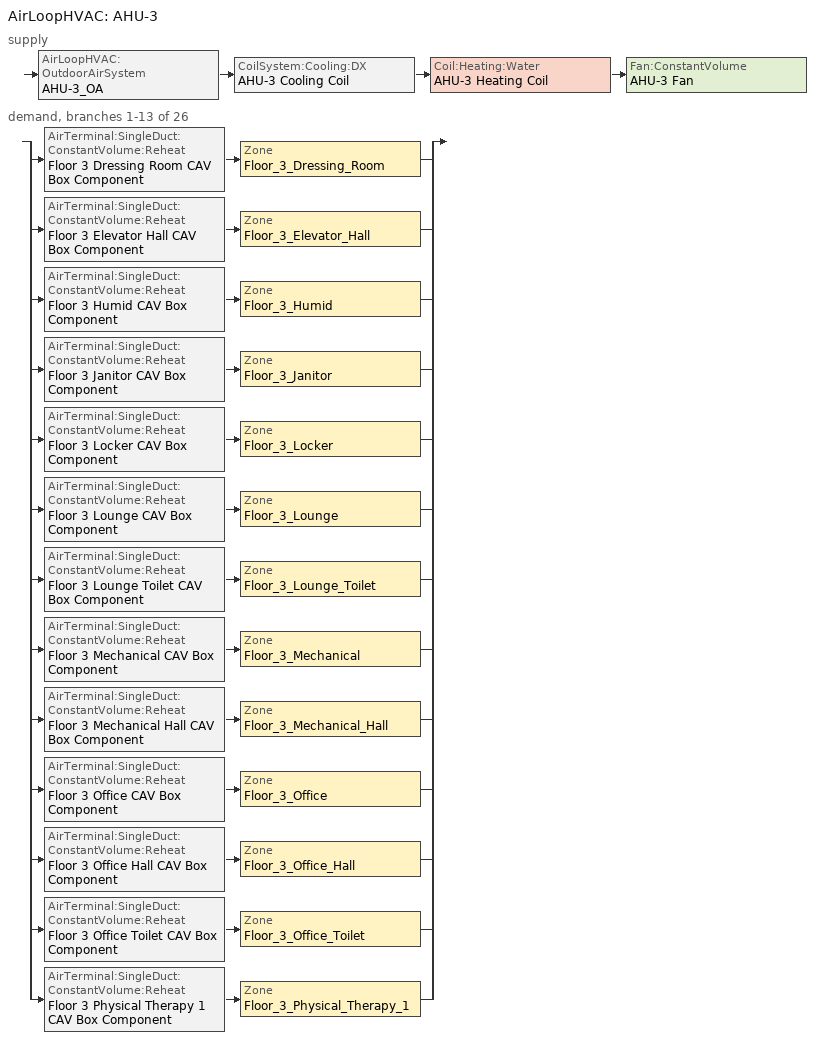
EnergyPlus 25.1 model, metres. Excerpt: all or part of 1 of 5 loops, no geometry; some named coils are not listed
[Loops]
AirLoopHVAC 'AHU-3'
 supply: AirLoopHVAC:OutdoorAirSystem 'AHU-3_OA' > CoilSystem:Cooling:DX 'AHU-3 Cooling Coil' > Coil:Heating:Water 'AHU-3 Heating Coil' > Fan:ConstantVolume 'AHU-3 Fan'
 demand, branches 1-13 of 26: split
  | AirTerminal:SingleDuct:ConstantVolume:Reheat 'Floor 3 Dressing Room CAV Box Component' > Zone 'Floor_3_Dressing_Room'
  | AirTerminal:SingleDuct:ConstantVolume:Reheat 'Floor 3 Elevator Hall CAV Box Component' > Zone 'Floor_3_Elevator_Hall'
  | AirTerminal:SingleDuct:ConstantVolume:Reheat 'Floor 3 Humid CAV Box Component' > Zone 'Floor_3_Humid'
  | AirTerminal:SingleDuct:ConstantVolume:Reheat 'Floor 3 Janitor CAV Box Component' > Zone 'Floor_3_Janitor'
  | AirTerminal:SingleDuct:ConstantVolume:Reheat 'Floor 3 Locker CAV Box Component' > Zone 'Floor_3_Locker'
  | AirTerminal:SingleDuct:ConstantVolume:Reheat 'Floor 3 Lounge CAV Box Component' > Zone 'Floor_3_Lounge'
  | AirTerminal:SingleDuct:ConstantVolume:Reheat 'Floor 3 Lounge Toilet CAV Box Component' > Zone 'Floor_3_Lounge_Toilet'
  | AirTerminal:SingleDuct:ConstantVolume:Reheat 'Floor 3 Mechanical CAV Box Component' > Zone 'Floor_3_Mechanical'
  | AirTerminal:SingleDuct:ConstantVolume:Reheat 'Floor 3 Mechanical Hall CAV Box Component' > Zone 'Floor_3_Mechanical_Hall'
  | AirTerminal:SingleDuct:ConstantVolume:Reheat 'Floor 3 Office CAV Box Component' > Zone 'Floor_3_Office'
  | AirTerminal:SingleDuct:ConstantVolume:Reheat 'Floor 3 Office Hall CAV Box Component' > Zone 'Floor_3_Office_Hall'
  | AirTerminal:SingleDuct:ConstantVolume:Reheat 'Floor 3 Office Toilet CAV Box Component' > Zone 'Floor_3_Office_Toilet'
  | AirTerminal:SingleDuct:ConstantVolume:Reheat 'Floor 3 Physical Therapy 1 CAV Box Component' > Zone 'Floor_3_Physical_Therapy_1'
[DesignSpecification:OutdoorAir] Outdoor Air Method=Maximum; Outdoor Air Flow per Zone {m3/s}=0; Outdoor Air Flow Air Changes per Hour {1/hr}=0
Name | Outdoor Air Flow per Person {m3/s-person} | Outdoor Air Flow per Zone Floor Area {m3/s-m2} | Outdoor Air Schedule
DSOA_Floor_3_Treatment; DSOA_Floor_3_Physical_Therapy_1; DSOA_Floor_3_Physical_Therapy_2 | 0.000157316 | 0.00169333 | OutpatientHealthHVACAvail
DSOA_Floor_3_Dressing_Room; DSOA_Floor_3_Humid; DSOA_Floor_3_Office; DSOA_Floor_3_Work | 7.07921e-05 | 0.000762 | OutpatientOfficeHVACAvail
DSOA_Floor_3_Mechanical; DSOA_Floor_3_Elevator_Hall; DSOA_Floor_3_Mechanical_Hall; DSOA_Floor_3_Office_Hall; DSOA_Floor_3_Physical_Therapy_Toilet; DSOA_Floor_3_Locker; DSOA_Floor_3_Lounge; DSOA_Floor_3_Janitor; DSOA_Floor_3_Storage_1; DSOA_Floor_3_Storage_2; DSOA_Floor_3_Undeveloped_1; DSOA_Floor_3_Undeveloped_2; DSOA_Floor_3_Utility; DSOA_NE_Stair; DSOA_NW_Stair; DSOA_SW_Stair | 7.07921e-05 | 0.000762 | OutpatientHealthHVACAvail
DSOA_Floor_3_Lounge_Toilet; DSOA_Floor_3_Office_Toilet; DSOA_NW_Elevator | 0 | 0 | OutpatientHealthHVACAvail
[DesignSpecification:ZoneAirDistribution]
CAV_Zone_AirDistribution: Zone Air Distribution Effectiveness in Cooling Mode=1; Zone Air Distribution Effectiveness in Heating Mode=1; Minimum Zone Ventilation Efficiency=0.6
[Sizing:Zone] Zone Cooling Design Supply Air Temperature Input Method=TemperatureDifference; Zone Cooling Design Supply Air Temperature {C}=12.8; Zone Cooling Design Supply Air Temperature Difference {deltaC}=8.33333; Zone Heating Design Supply Air Temperature Input Method=TemperatureDifference; Zone Heating Design Supply Air Temperature {C}=40; Zone Heating Design Supply Air Temperature Difference {deltaC}=13.8889; Zone Cooling Design Supply Air Humidity Ratio {kgWater/kgDryAir}=0.0085; Zone Heating Design Supply Air Humidity Ratio {kgWater/kgDryAir}=0.008; Cooling Design Air Flow Rate {m3/s}=0; Cooling Minimum Air Flow Fraction=0; Heating Design Air Flow Method=DesignDay; Heating Design Air Flow Rate {m3/s}=0; Design Specification Zone Air Distribution Object=CAV_Zone_AirDistribution; Zone Load Sizing Method=Sensible Load Only No Latent Load; Zone Latent Cooling Design Supply Air Humidity Ratio Input Method=HumidityRatioDifference; Zone Cooling Design Supply Air Humidity Ratio Difference {kgWater/kgDryAir}=0.005; Zone Latent Heating Design Supply Air Humidity Ratio Input Method=HumidityRatioDifference; Zone Humidification Design Supply Air Humidity Ratio Difference {kgWater/kgDryAir}=0.005
Name | Design Specification Outdoor Air Object | Cooling Design Air Flow Method | Cooling Minimum Air Flow per Zone Floor Area {m3/s-m2}
Floor_3_Dressing_Room | DSOA_Floor_3_Dressing_Room | DesignDay
Floor_3_Elevator_Hall | DSOA_Floor_3_Elevator_Hall | DesignDay
Floor_3_Humid | DSOA_Floor_3_Humid | DesignDay
Floor_3_Janitor | DSOA_Floor_3_Janitor | DesignDay
Floor_3_Locker | DSOA_Floor_3_Locker | DesignDay
Floor_3_Lounge | DSOA_Floor_3_Lounge | DesignDay
Floor_3_Lounge_Toilet | DSOA_Floor_3_Lounge_Toilet | DesignDayWithLimit | 0
Floor_3_Mechanical | DSOA_Floor_3_Mechanical | DesignDay
Floor_3_Mechanical_Hall | DSOA_Floor_3_Mechanical_Hall | DesignDay
Floor_3_Office | DSOA_Floor_3_Office | DesignDay
Floor_3_Office_Hall | DSOA_Floor_3_Office_Hall | DesignDay
Floor_3_Office_Toilet | DSOA_Floor_3_Office_Toilet | DesignDayWithLimit | 0
Floor_3_Physical_Therapy_1 | DSOA_Floor_3_Physical_Therapy_1 | DesignDayWithLimit | 0.00507968
[Sizing:System]
AHU-3: Type of Load to Size On=Sensible; Design Outdoor Air Flow Rate {m3/s}=autosize; Central Heating Maximum System Air Flow Ratio=1; Preheat Design Temperature {C}=7; Preheat Design Humidity Ratio {kgWater/kgDryAir}=0.008; Precool Design Temperature {C}=12.8; Precool Design Humidity Ratio {kgWater/kgDryAir}=0.008; Central Cooling Design Supply Air Temperature {C}=12.8; Central Heating Design Supply Air Temperature {C}=-15; Type of Zone Sum to Use=Coincident; 100% Outdoor Air in Cooling=No; 100% Outdoor Air in Heating=No; Central Cooling Design Supply Air Humidity Ratio {kgWater/kgDryAir}=0.0078; Central Heating Design Supply Air Humidity Ratio {kgWater/kgDryAir}=0.0078; Cooling Supply Air Flow Rate Method=DesignDay; Cooling Supply Air Flow Rate {m3/s}=0; Heating Supply Air Flow Rate Method=DesignDay; Heating Supply Air Flow Rate {m3/s}=0; System Outdoor Air Method=ZoneSum; Cooling Design Capacity Method=CoolingDesignCapacity; Cooling Design Capacity {W}=autosize; Heating Design Capacity Method=HeatingDesignCapacity; Heating Design Capacity {W}=autosize
[AirTerminal:SingleDuct:ConstantVolume:Reheat] Availability Schedule=Always On Discrete; Maximum Air Flow Rate {m3/s}=autosize; Maximum Hot Water or Steam Flow Rate {m3/s}=autosize; Minimum Hot Water or Steam Flow Rate {m3/s}=0; Convergence Tolerance=0.001; Maximum Reheat Air Temperature {C}=35
Name | Reheat Coil
Floor 3 Dressing Room CAV Box Component | Floor 3 Dressing Room CAV Box Reheat Coil
Floor 3 Elevator Hall CAV Box Component | Floor 3 Elevator Hall CAV Box Reheat Coil
Floor 3 Humid CAV Box Component | Floor 3 Humid CAV Box Reheat Coil
Floor 3 Janitor CAV Box Component | Floor 3 Janitor CAV Box Reheat Coil
Floor 3 Locker CAV Box Component | Floor 3 Locker CAV Box Reheat Coil
Floor 3 Lounge CAV Box Component | Floor 3 Lounge CAV Box Reheat Coil
Floor 3 Lounge Toilet CAV Box Component | Floor 3 Lounge Toilet CAV Box Reheat Coil
Floor 3 Mechanical CAV Box Component | Floor 3 Mechanical CAV Box Reheat Coil
Floor 3 Mechanical Hall CAV Box Component | Floor 3 Mechanical Hall CAV Box Reheat Coil
Floor 3 Office CAV Box Component | Floor 3 Office CAV Box Reheat Coil
Floor 3 Office Hall CAV Box Component | Floor 3 Office Hall CAV Box Reheat Coil
Floor 3 Office Toilet CAV Box Component | Floor 3 Office Toilet CAV Box Reheat Coil
Floor 3 Physical Therapy 1 CAV Box Component | Floor 3 Physical Therapy 1 CAV Box Reheat Coil
[Zone equipment]
Floor_3_Dressing_Room: Floor 3 Dressing Room CAV Box Component
Floor_3_Elevator_Hall: Floor 3 Elevator Hall CAV Box Component
Floor_3_Humid: Floor 3 Humid CAV Box Component
Floor_3_Janitor: Floor 3 Janitor CAV Box Component
Floor_3_Locker: Floor 3 Locker CAV Box Component
Floor_3_Lounge: Floor 3 Lounge CAV Box Component
Floor_3_Lounge_Toilet: Floor 3 Lounge Toilet Exhaust Fan, Floor 3 Lounge Toilet CAV Box Component
Floor_3_Mechanical: Floor 3 Mechanical CAV Box Component
Floor_3_Mechanical_Hall: Floor 3 Mechanical Hall CAV Box Component
Floor_3_Office: Floor 3 Office CAV Box Component
Floor_3_Office_Hall: Floor 3 Office Hall CAV Box Component
Floor_3_Office_Toilet: Floor 3 Office Toilet Exhaust Fan, Floor 3 Office Toilet CAV Box Component
Floor_3_Physical_Therapy_1: Floor 3 Physical Therapy 1 CAV Box Component
[Fan:ConstantVolume]
AHU-3 Fan: Availability Schedule=OutpatientHealthHVACAvail; Fan Total Efficiency=0.57; Pressure Rise {Pa}=918.4; Maximum Flow Rate {m3/s}=autosize; Motor Efficiency=0.88; Motor In Airstream Fraction=1
[Fan:ZoneExhaust] Availability Schedule=OutpatientHealthHVACAvail; Fan Total Efficiency=0.31; Pressure Rise {Pa}=249.1; Balanced Exhaust Fraction Schedule=Always On Discrete
Name | Maximum Flow Rate {m3/s}
Floor 3 Lounge Toilet Exhaust Fan | 0.151014
Floor 3 Office Toilet Exhaust Fan | 0.0424726
[Coil:Cooling:DX:TwoSpeed]
AHU-3 Cooling Coil: Availability Schedule=Always On Discrete; High Speed Gross Rated Total Cooling Capacity {W}=AUTOSIZE; High Speed Rated Sensible Heat Ratio=AUTOSIZE; High Speed Gross Rated Cooling COP {W/W}=3.3; High Speed Rated Air Flow Rate {m3/s}=AUTOSIZE; Total Cooling Capacity Function of Temperature Curve=LgDX_OpHC_CapFT; Total Cooling Capacity Function of Flow Fraction Curve=LgDX_OpHC_CapFF; Energy Input Ratio Function of Temperature Curve=LgDX_OpHC_EIRFT; Energy Input Ratio Function of Flow Fraction Curve=LgDX_OpHC_EIRFF; Part Load Fraction Correlation Curve=LgDX_OpHC_PLR; Low Speed Gross Rated Total Cooling Capacity {W}=AUTOSIZE; Low Speed Gross Rated Sensible Heat Ratio=AUTOSIZE; Low Speed Gross Rated Cooling COP {W/W}=3.3; Low Speed Rated Air Flow Rate {m3/s}=AUTOSIZE; Low Speed Total Cooling Capacity Function of Temperature Curve=LgDX_OpHC_CapFT; Low Speed Energy Input Ratio Function of Temperature Curve=LgDX_OpHC_EIRFT
[Coil:Heating:Water]
AHU-3 Heating Coil: Availability Schedule=Always On Discrete; U-Factor Times Area Value {W/K}=AUTOSIZE; Maximum Water Flow Rate {m3/s}=AUTOSIZE; Performance Input Method=UFactorTimesAreaAndDesignWaterFlowRate; Rated Capacity {W}=AUTOSIZE; Rated Inlet Water Temperature {C}=71.1111; Rated Inlet Air Temperature {C}=16.6; Rated Outlet Water Temperature {C}=48.8889; Rated Outlet Air Temperature {C}=32.2
[CoilSystem:Cooling:DX]
AHU-3 Cooling Coil: Availability Schedule=Always On Discrete; Cooling Coil=AHU-3 Cooling Coil
[HeatExchanger:AirToAir:SensibleAndLatent]
AHU-3 HtRcvry: Availability Schedule=Always Off Discrete; Nominal Supply Air Flow Rate {m3/s}=autosize; Sensible Effectiveness at 100% Heating Air Flow=0.6; Latent Effectiveness at 100% Heating Air Flow=0; Sensible Effectiveness at 100% Cooling Air Flow=0.6; Latent Effectiveness at 100% Cooling Air Flow=0; Nominal Electric Power {W}=0; Supply Air Outlet Temperature Control=No; Heat Exchanger Type=Plate; Frost Control Type=None; Threshold Temperature {C}=1.7; Economizer Lockout=Yes; Sensible Effectiveness of Heating Air Flow Curve=CAV_3 HtRcvry_1; Sensible Effectiveness of Cooling Air Flow Curve=CAV_3 HtRcvry_3
[Controller:WaterCoil]
AHU-3_HeatC_Controller: Control Variable=Temperature; Action=NORMAL; Actuator Variable=FLOW; Controller Convergence Tolerance {deltaC}=0.0001; Maximum Actuated Flow {m3/s}=AUTOSIZE; Minimum Actuated Flow {m3/s}=0
[Controller:OutdoorAir]
AHU-3_OA_Controller: Minimum Outdoor Air Flow Rate {m3/s}=0; Maximum Outdoor Air Flow Rate {m3/s}=AUTOSIZE; Economizer Control Type=NoEconomizer; Economizer Control Action Type=ModulateFlow; Economizer Maximum Limit Dry-Bulb Temperature {C}=23.8889; Economizer Maximum Limit Enthalpy {J/kg}=64000; Lockout Type=LockoutWithHeating; Minimum Limit Type=FixedMinimum; Minimum Outdoor Air Schedule=OutpatientHealthHVACAvail; Maximum Fraction of Outdoor Air Schedule=OutpatientHealthHVACAvail; Mechanical Ventilation Controller=AHU-3_DCV
[Controller:MechanicalVentilation]
AHU-3_DCV: Availability Schedule=OutpatientHealthHVACAvail; Demand Controlled Ventilation=Yes; System Outdoor Air Method=ZoneSum; Zone or ZoneList 1=Floor_3_Dressing_Room; Design Specification Outdoor Air Object Name 1=DSOA_Floor_3_Dressing_Room; Zone or ZoneList 2=Floor_3_Elevator_Hall; Design Specification Outdoor Air Object Name 2=DSOA_Floor_3_Elevator_Hall; Zone or ZoneList 3=Floor_3_Humid; Design Specification Outdoor Air Object Name 3=DSOA_Floor_3_Humid; Zone or ZoneList 4=Floor_3_Janitor; Design Specification Outdoor Air Object Name 4=DSOA_Floor_3_Janitor; Zone or ZoneList 5=Floor_3_Locker; Design Specification Outdoor Air Object Name 5=DSOA_Floor_3_Locker; Zone or ZoneList 6=Floor_3_Lounge; Design Specification Outdoor Air Object Name 6=DSOA_Floor_3_Lounge; Zone or ZoneList 7=Floor_3_Lounge_Toilet; Design Specification Outdoor Air Object Name 7=DSOA_Floor_3_Lounge_Toilet; Zone or ZoneList 8=Floor_3_Mechanical; Design Specification Outdoor Air Object Name 8=DSOA_Floor_3_Mechanical; Zone or ZoneList 9=Floor_3_Mechanical_Hall; Design Specification Outdoor Air Object Name 9=DSOA_Floor_3_Mechanical_Hall; Zone or ZoneList 10=Floor_3_Office; Design Specification Outdoor Air Object Name 10=DSOA_Floor_3_Office; Zone or ZoneList 11=Floor_3_Office_Hall; Design Specification Outdoor Air Object Name 11=DSOA_Floor_3_Office_Hall; Zone or ZoneList 12=Floor_3_Office_Toilet; Design Specification Outdoor Air Object Name 12=DSOA_Floor_3_Office_Toilet; Zone or ZoneList 13=Floor_3_Physical_Therapy_1; Design Specification Outdoor Air Object Name 13=DSOA_Floor_3_Physical_Therapy_1; Zone or ZoneList 14=Floor_3_Physical_Therapy_2; Design Specification Outdoor Air Object Name 14=DSOA_Floor_3_Physical_Therapy_2; Zone or ZoneList 15=Floor_3_Physical_Therapy_Toilet; Design Specification Outdoor Air Object Name 15=DSOA_Floor_3_Physical_Therapy_Toilet; Zone or ZoneList 16=Floor_3_Storage_1; Design Specification Outdoor Air Object Name 16=DSOA_Floor_3_Storage_1; Zone or ZoneList 17=Floor_3_Storage_2; Design Specification Outdoor Air Object Name 17=DSOA_Floor_3_Storage_2; Zone or ZoneList 18=Floor_3_Treatment; Design Specification Outdoor Air Object Name 18=DSOA_Floor_3_Treatment; Zone or ZoneList 19=Floor_3_Undeveloped_1; Design Specification Outdoor Air Object Name 19=DSOA_Floor_3_Undeveloped_1; Zone or ZoneList 20=Floor_3_Undeveloped_2; Design Specification Outdoor Air Object Name 20=DSOA_Floor_3_Undeveloped_2; Zone or ZoneList 21=Floor_3_Utility; Design Specification Outdoor Air Object Name 21=DSOA_Floor_3_Utility; Zone or ZoneList 22=Floor_3_Work; Design Specification Outdoor Air Object Name 22=DSOA_Floor_3_Work; Zone or ZoneList 23=NE_Stair; Design Specification Outdoor Air Object Name 23=DSOA_NE_Stair; Zone or ZoneList 24=NW_Elevator; Design Specification Outdoor Air Object Name 24=DSOA_NW_Elevator; Zone or ZoneList 25=NW_Stair; Design Specification Outdoor Air Object Name 25=DSOA_NW_Stair; Zone or ZoneList 26=SW_Stair; Design Specification Outdoor Air Object Name 26=DSOA_SW_Stair
[AirLoopHVAC]
AHU-3: Design Supply Air Flow Rate {m3/s}=AUTOSIZE
[SetpointManager:MixedAir] Control Variable=Temperature
Name | Setpoint Node or NodeList
AHU-3_CoolC SAT Manager | AHU-3_CoolC-AHU-3_HeatCNode
AHU-3_OAMixed Air Temp Manager | AHU-3_OA-AHU-3_CoolCNode
AHU-3_HtRcvry OA Outlet Node Air Temp Manager | AHU-3_HtRcvry OA Outlet Node
[SetpointManager:Warmest]
AHU-3 Supply Air Temperature Manager: Control Variable=Temperature; HVAC Air Loop=AHU-3; Minimum Setpoint Temperature {C}=12.8; Maximum Setpoint Temperature {C}=21.1111; Strategy=MaximumTemperature; Setpoint Node or NodeList=AHU-3 Supply Equipment Outlet Node
[Schedule:Day:Hourly]
OutpatientHealthHVACAvailWD: 0, 0, 0, 0, 0, 0, 1, 1, 1, 1, 1, 1, 1, 1, 1, 1, 1, 1, 1, 1, 1, 1, 0, 0
OutpatientHealthHVACAvailSat: 0, 0, 0, 0, 0, 0, 1, 1, 1, 1, 1, 1, 1, 1, 1, 1, 1, 1, 1, 0, 0, 0, 0, 0
OutpatientHealthHVACAvailSun: 0, 0, 0, 0, 0, 0, 0, 1, 1, 1, 1, 1, 1, 1, 1, 1, 0, 0, 0, 0, 0, 0, 0, 0
OutpatientOfficeHVACAvailWD: 0, 0, 0, 0, 0, 1, 1, 1, 1, 1, 1, 1, 1, 1, 1, 1, 1, 1, 1, 1, 1, 1, 1, 1
OutpatientOfficeHVACAvailSat; OutpatientOfficeHVACAvailSun: 0, 0, 0, 0, 0, 0, 0, 0, 0, 0, 0, 0, 0, 0, 0, 0, 0, 0, 0, 0, 0, 0, 0, 0
[Schedule:Week:Daily]
OutpatientHealthHVACAvailWk: OutpatientHealthHVACAvailSun, OutpatientHealthHVACAvailWD, OutpatientHealthHVACAvailWD, OutpatientHealthHVACAvailWD, OutpatientHealthHVACAvailWD, OutpatientHealthHVACAvailWD, OutpatientHealthHVACAvailSat, OutpatientHealthHVACAvailSun, OutpatientHealthHVACAvailWD, OutpatientHealthHVACAvailWD, OutpatientHealthHVACAvailSun, OutpatientHealthHVACAvailSun
OutpatientOfficeHVACAvailWk: OutpatientOfficeHVACAvailSun, OutpatientOfficeHVACAvailWD, OutpatientOfficeHVACAvailWD, OutpatientOfficeHVACAvailWD, OutpatientOfficeHVACAvailWD, OutpatientOfficeHVACAvailWD, OutpatientOfficeHVACAvailSat, OutpatientOfficeHVACAvailSun, OutpatientOfficeHVACAvailWD, OutpatientOfficeHVACAvailWD, OutpatientOfficeHVACAvailSun, OutpatientOfficeHVACAvailSun
[Schedule:Year]
OutpatientHealthHVACAvail: OutpatientHealthHVACAvailWk, 1, 1, 12, 31
OutpatientOfficeHVACAvail: OutpatientOfficeHVACAvailWk, 1, 1, 12, 31
[Schedule:Constant]
Name | Hourly Value
Always On Discrete | 1
Always Off Discrete | 0
[Curve:Quadratic]
Name | Coefficient1 Constant | Coefficient2 x | Coefficient3 x**2 | Minimum Value of x | Maximum Value of x
LgDX_OpHC_CapFF | 0.77136 | 0.34053 | -0.11088 | 0.75918 | 1.13877
LgDX_OpHC_EIRFF | 1.2055 | -0.32953 | 0.12308 | 0.75918 | 1.13877
LgDX_OpHC_PLR | 0.771 | 0.229 | 0 | 0 | 1
[Curve:Biquadratic] Minimum Value of x=17; Maximum Value of x=22; Minimum Value of y=13; Maximum Value of y=46
Name | Coefficient1 Constant | Coefficient2 x | Coefficient3 x**2 | Coefficient4 y | Coefficient5 y**2 | Coefficient6 x*y
LgDX_OpHC_CapFT | 0.42415 | 0.04426 | -0.00042 | 0.00333 | -8e-05 | -0.00021
LgDX_OpHC_EIRFT | 1.23649 | -0.02431 | 0.00057 | -0.01434 | 0.00063 | -0.00038
[Table:IndependentVariable]
HxAirFlowRatio: Linear, Linear, 0, 10, Dimensionless, 0.75, 1
[Table:IndependentVariableList]
effectiveness_IndependentVariableList: HxAirFlowRatio
[Table:Lookup]
CAV_3 HtRcvry_1; CAV_3 HtRcvry_3: effectiveness_IndependentVariableList, DivisorOnly, 0.6, 0, 10, Dimensionless, 0.65, 0.6
